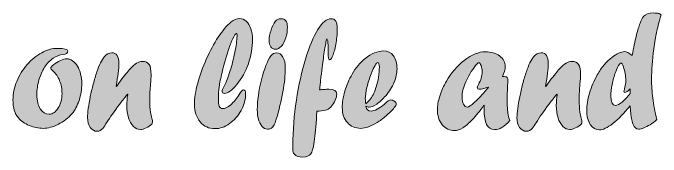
# Model space of a CAD drawing. Extents: x 459 to 1408, y -1274 to -568.
# Drawn here: x 861 to 1407, y -886 to -765 of the extents above; entities that cross this region are included whole.
import ezdxf

# ---------------------------------------------------------------- set-up
doc = ezdxf.new("R2010")
doc.units = 0
doc.header["$MEASUREMENT"] = 0
doc.layers.add('katman 1', color=7, linetype='Continuous')

# ---------------------------------------------------------------- blocks, each defined once
blk = doc.blocks.new('block 3')
at = {"layer": 'katman 1', "true_color": 0xffffff}
h = blk.add_hatch(color=7, dxfattribs=at)
h.dxf.hatch_style = 2
edge = h.paths.add_edge_path()
edge.add_spline(control_points=[(1382.62, -800.53), (1382.62, -800.53), (1383.18, -797.78), (1383.18, -797.78), (1384.36, -791.66), (1385.42, -786.7), (1386.36, -782.93), (1387.31, -779.15), (1388.28, -775.95), (1389.29, -773.34), (1390.29, -770.72), (1391.28, -768.83), (1392.27, -767.67), (1393.86, -765.66), (1396.71, -764.65), (1400.84, -764.65), (1402.66, -764.65), (1404.01, -764.76), (1404.9, -764.99), (1405.79, -765.21), (1406.5, -765.61), (1407.03, -766.19), (1405.21, -772.86), (1403.95, -777.85), (1403.25, -781.18), (1402.55, -784.51), (1401.79, -789.09), (1400.95, -794.9), (1399.67, -804.38), (1399.02, -812.94), (1399.02, -820.58), (1399.02, -825.63), (1399.37, -830.88), (1400.07, -836.31), (1400.77, -841.74), (1401.92, -847.79), (1403.51, -854.45), (1401.5, -856.1), (1399.58, -857.51), (1397.75, -858.67), (1395.91, -859.84), (1394.17, -860.75), (1392.52, -861.42), (1390.88, -862.09), (1389.43, -862.43), (1388.18, -862.43), (1385.98, -862.43), (1384.43, -861.15), (1383.53, -858.61), (1382.77, -856.51), (1382.28, -854.82), (1382.05, -853.54), (1381.82, -852.27), (1381.42, -848.73), (1380.86, -842.91), (1375.79, -849.17), (1370.93, -854.1), (1366.3, -857.7), (1361.66, -861.3), (1357.96, -863.1), (1355.2, -863.1), (1352.02, -863.1), (1349.42, -861.57), (1347.39, -858.51), (1345.37, -855.44), (1344.35, -851.5), (1344.35, -846.67), (1344.35, -842.33), (1345.14, -837.51), (1346.71, -832.22), (1348.28, -826.92), (1350.45, -821.79), (1353.21, -816.83), (1355.03, -813.56), (1356.89, -810.8), (1358.8, -808.54), (1360.71, -806.29), (1362.88, -804.2), (1365.3, -802.27), (1369.69, -798.88), (1373.36, -797.18), (1376.32, -797.18), (1377.75, -797.18), (1379.85, -798.3), (1382.62, -800.53)], knot_values=[0, 0, 0, 0, 1, 1, 1, 2, 2, 2, 3, 3, 3, 4, 4, 4, 5, 5, 5, 6, 6, 6, 7, 7, 7, 8, 8, 8, 9, 9, 9, 10, 10, 10, 11, 11, 11, 12, 12, 12, 13, 13, 13, 14, 14, 14, 15, 15, 15, 16, 16, 16, 17, 17, 17, 18, 18, 18, 19, 19, 19, 20, 20, 20, 21, 21, 21, 22, 22, 22, 23, 23, 23, 24, 24, 24, 25, 25, 25, 26, 26, 26, 27, 27, 27, 28, 28, 28, 28], degree=3, periodic=1)
edge = h.paths.add_edge_path()
edge.add_spline(control_points=[(1380.86, -832.38), (1380.86, -832.38), (1380.86, -828.5), (1380.86, -828.5), (1378.93, -830.51), (1377.49, -831.51), (1376.54, -831.51), (1376.01, -831.51), (1375.75, -831.2), (1375.75, -830.57), (1375.75, -830.31), (1375.86, -829.75), (1376.09, -828.9), (1376.88, -826.22), (1377.28, -823.62), (1377.28, -821.12), (1377.28, -817.5), (1376.62, -813.74), (1375.29, -809.85), (1374.73, -807.84), (1374.03, -806.83), (1373.19, -806.83), (1372.78, -806.83), (1372.44, -807.06), (1372.17, -807.5), (1370.92, -809.2), (1369.73, -811.61), (1368.6, -814.71), (1367.46, -817.82), (1366.52, -821.2), (1365.79, -824.84), (1365.05, -828.48), (1364.68, -831.71), (1364.68, -834.53), (1364.68, -839.85), (1366.04, -842.51), (1368.76, -842.51), (1370.13, -842.51), (1371.95, -841.56), (1374.24, -839.66), (1376.53, -837.76), (1378.74, -835.34), (1380.86, -832.38)], knot_values=[0, 0, 0, 0, 1, 1, 1, 2, 2, 2, 3, 3, 3, 4, 4, 4, 5, 5, 5, 6, 6, 6, 7, 7, 7, 8, 8, 8, 9, 9, 9, 10, 10, 10, 11, 11, 11, 12, 12, 12, 13, 13, 13, 14, 14, 14, 14], degree=3, periodic=1)
h = blk.add_hatch(color=7, dxfattribs=at)
h.dxf.hatch_style = 2
edge = h.paths.add_edge_path()
edge.add_spline(control_points=[(1044.16, -811.73), (1045.68, -806.68), (1046.94, -801.39), (1047.97, -795.87), (1048.99, -790.35), (1049.5, -786.11), (1049.5, -783.16), (1049.5, -782.36), (1049.31, -781.95), (1048.93, -781.95), (1048.33, -781.95), (1047.27, -783.55), (1045.75, -786.75), (1044.24, -789.95), (1042.97, -793.2), (1041.95, -796.51), (1039.75, -803.79), (1038.06, -809.84), (1036.87, -814.65), (1035.68, -819.45), (1034.85, -823.49), (1034.4, -826.75), (1033.94, -830.02), (1033.72, -833.35), (1033.72, -836.74), (1033.72, -839.65), (1033.99, -841.77), (1034.54, -843.11), (1035.09, -844.46), (1035.97, -845.13), (1037.18, -845.13), (1039.26, -845.13), (1041.59, -844.04), (1044.16, -841.87), (1046.74, -839.71), (1049.06, -836.86), (1051.15, -833.32), (1052.77, -830.69), (1054.04, -829.37), (1054.95, -829.37), (1056.12, -829.37), (1056.71, -830.46), (1056.71, -832.65), (1056.71, -837.44), (1055.44, -842.11), (1052.91, -846.67), (1050.37, -851.23), (1047.11, -854.93), (1043.11, -857.77), (1039.12, -860.61), (1035.04, -862.03), (1030.88, -862.03), (1025.77, -862.03), (1021.61, -860.13), (1018.39, -856.33), (1015.17, -852.53), (1013.56, -847.56), (1013.56, -841.44), (1013.56, -836.43), (1014.47, -830.56), (1016.29, -823.83), (1018.11, -817.11), (1020.54, -810.33), (1023.58, -803.51), (1026.63, -796.7), (1029.97, -790.52), (1033.6, -784.97), (1037.24, -779.43), (1040.83, -775.18), (1044.39, -772.23), (1046.58, -770.31), (1049.03, -769.35), (1051.71, -769.35), (1053.76, -769.35), (1055.61, -770.1), (1057.28, -771.59), (1058.94, -773.09), (1060.23, -775.18), (1061.14, -777.86), (1062.04, -780.54), (1062.5, -783.52), (1062.5, -786.78), (1062.5, -793.8), (1061.34, -800.66), (1059.01, -807.37), (1056.68, -814.08), (1053.43, -819.89), (1049.27, -824.81), (1047.3, -827.18), (1045.41, -829.03), (1043.6, -830.37), (1041.78, -831.71), (1040.19, -832.38), (1038.83, -832.38), (1037.5, -832.38), (1036.84, -831.78), (1036.84, -830.57), (1036.84, -829.9), (1037.33, -828.63), (1038.32, -826.75), (1039.64, -824.29), (1041.19, -820.58), (1042.97, -815.62), (1043.12, -815.13), (1043.29, -814.6), (1043.48, -814.04), (1043.67, -813.48), (1043.9, -812.71), (1044.16, -811.73)], knot_values=[0, 0, 0, 0, 1, 1, 1, 2, 2, 2, 3, 3, 3, 4, 4, 4, 5, 5, 5, 6, 6, 6, 7, 7, 7, 8, 8, 8, 9, 9, 9, 10, 10, 10, 11, 11, 11, 12, 12, 12, 13, 13, 13, 14, 14, 14, 15, 15, 15, 16, 16, 16, 17, 17, 17, 18, 18, 18, 19, 19, 19, 20, 20, 20, 21, 21, 21, 22, 22, 22, 23, 23, 23, 24, 24, 24, 25, 25, 25, 26, 26, 26, 27, 27, 27, 28, 28, 28, 29, 29, 29, 30, 30, 30, 31, 31, 31, 32, 32, 32, 33, 33, 33, 34, 34, 34, 35, 35, 35, 36, 36, 36, 36], degree=3, periodic=1)
h = blk.add_hatch(color=7, dxfattribs=at)
h.dxf.hatch_style = 2
edge = h.paths.add_edge_path()
edge.add_spline(control_points=[(1075.09, -862.56), (1073.39, -862.43), (1071.84, -861.51), (1070.44, -859.81), (1069.04, -858.03), (1068.05, -856.09), (1067.47, -854.01), (1066.88, -851.93), (1066.59, -849.24), (1066.59, -845.93), (1066.59, -838.55), (1067.75, -830.23), (1070.08, -820.95), (1072.41, -811.67), (1075.04, -804.96), (1078, -800.8), (1079.17, -799.05), (1080.8, -798.18), (1082.88, -798.18), (1085.07, -798.18), (1086.84, -799.37), (1088.18, -801.74), (1089.53, -804.11), (1090.2, -807.21), (1090.2, -811.06), (1090.2, -816.73), (1089.51, -823.38), (1088.12, -831.01), (1086.74, -838.63), (1084.79, -846.55), (1082.29, -854.78), (1081.31, -858.09), (1080.1, -860.33), (1078.66, -861.49), (1077.68, -862.2), (1076.53, -862.56), (1075.2, -862.56), (1075.2, -862.56), (1075.09, -862.56), (1075.09, -862.56)], knot_values=[0, 0, 0, 0, 1, 1, 1, 2, 2, 2, 3, 3, 3, 4, 4, 4, 5, 5, 5, 6, 6, 6, 7, 7, 7, 8, 8, 8, 9, 9, 9, 10, 10, 10, 11, 11, 11, 12, 12, 12, 13, 13, 13, 13], degree=3, periodic=1)
edge = h.paths.add_edge_path()
edge.add_spline(control_points=[(1081.91, -795.17), (1078.36, -795.03), (1076.58, -792.51), (1076.58, -787.59), (1076.58, -785.13), (1077.1, -782.28), (1078.14, -779.04), (1079.18, -775.8), (1080.36, -773.39), (1081.69, -771.83), (1082.37, -770.98), (1083.06, -770.37), (1083.76, -770.02), (1084.46, -769.66), (1085.36, -769.48), (1086.46, -769.48), (1088.35, -769.48), (1089.74, -770.03), (1090.63, -771.12), (1091.52, -772.22), (1091.96, -774.04), (1091.96, -776.59), (1091.96, -779.76), (1091.5, -782.77), (1090.57, -785.61), (1089.64, -788.45), (1088.4, -790.75), (1086.85, -792.52), (1085.3, -794.28), (1083.71, -795.17), (1082.08, -795.17), (1082.08, -795.17), (1081.91, -795.17), (1081.91, -795.17)], knot_values=[0, 0, 0, 0, 1, 1, 1, 2, 2, 2, 3, 3, 3, 4, 4, 4, 5, 5, 5, 6, 6, 6, 7, 7, 7, 8, 8, 8, 9, 9, 9, 10, 10, 10, 11, 11, 11, 11], degree=3, periodic=1)
h = blk.add_hatch(color=7, dxfattribs=at)
h.dxf.hatch_style = 2
edge = h.paths.add_edge_path()
edge.add_spline(control_points=[(1116.7, -847.47), (1116.7, -847.47), (1116.58, -851.16), (1116.58, -851.16), (1116.05, -860.06), (1115.37, -867.3), (1114.54, -872.89), (1113.71, -878.48), (1112.76, -881.9), (1111.7, -883.15), (1110.27, -884.98), (1108.02, -885.9), (1104.95, -885.9), (1101.67, -885.9), (1099.3, -885.14), (1097.87, -883.62), (1097.3, -882.86), (1096.92, -882.17), (1096.73, -881.54), (1096.54, -880.91), (1096.45, -879.77), (1096.45, -878.12), (1096.45, -878.12), (1096.45, -877.52), (1096.45, -877.52), (1096.45, -877.52), (1096.45, -876.85), (1096.45, -876.85), (1096.45, -876.85), (1096.45, -876.04), (1096.45, -876.04), (1096.56, -863.48), (1097.58, -850.85), (1099.51, -838.15), (1101.44, -825.46), (1104, -813.89), (1107.18, -803.45), (1110.36, -793.01), (1113.84, -784.74), (1117.62, -778.63), (1121.41, -772.53), (1125.17, -769.48), (1128.92, -769.48), (1130.62, -769.48), (1131.9, -770.16), (1132.75, -771.53), (1133.6, -772.89), (1134.03, -774.85), (1134.03, -777.39), (1134.03, -781.19), (1133.69, -785.23), (1133.01, -789.5), (1132.32, -793.77), (1131.5, -797.24), (1130.54, -799.93), (1129.57, -802.61), (1128.6, -803.95), (1127.61, -803.95), (1126.7, -803.95), (1126.25, -802.07), (1126.25, -798.32), (1126.25, -798.32), (1126.25, -797.04), (1126.25, -797.04), (1126.25, -797.04), (1126.25, -796.24), (1126.25, -796.24), (1126.25, -792.48), (1126.19, -790.02), (1126.05, -788.86), (1125.92, -787.7), (1125.63, -786.92), (1125.18, -786.51), (1124.77, -787.5), (1124.47, -788.64), (1124.28, -789.94), (1123.36, -795.3), (1122.62, -800.15), (1122.04, -804.49), (1121.47, -808.83), (1120.61, -815.87), (1119.46, -825.61), (1119.42, -826.15), (1119.37, -826.75), (1119.29, -827.42), (1119.21, -828.09), (1119.16, -828.7), (1119.12, -829.23), (1119.12, -829.23), (1119.91, -829.23), (1119.91, -829.23), (1120.37, -829.19), (1120.79, -829.16), (1121.17, -829.13), (1121.55, -829.11), (1122.13, -829.1), (1122.93, -829.1), (1124.37, -828.88), (1125.66, -828.76), (1126.8, -828.76), (1131.32, -828.76), (1133.57, -830.15), (1133.57, -832.92), (1133.57, -834.35), (1133.15, -836.08), (1132.29, -838.12), (1131.44, -840.15), (1130.43, -841.84), (1129.26, -843.18), (1128.08, -844.52), (1126.74, -845.49), (1125.25, -846.1), (1123.75, -846.7), (1121.6, -847.11), (1118.8, -847.34), (1118.19, -847.34), (1117.77, -847.35), (1117.52, -847.37), (1117.27, -847.39), (1117, -847.43), (1116.7, -847.47)], knot_values=[0, 0, 0, 0, 1, 1, 1, 2, 2, 2, 3, 3, 3, 4, 4, 4, 5, 5, 5, 6, 6, 6, 7, 7, 7, 8, 8, 8, 9, 9, 9, 10, 10, 10, 11, 11, 11, 12, 12, 12, 13, 13, 13, 14, 14, 14, 15, 15, 15, 16, 16, 16, 17, 17, 17, 18, 18, 18, 19, 19, 19, 20, 20, 20, 21, 21, 21, 22, 22, 22, 23, 23, 23, 24, 24, 24, 25, 25, 25, 26, 26, 26, 27, 27, 27, 28, 28, 28, 29, 29, 29, 30, 30, 30, 31, 31, 31, 32, 32, 32, 33, 33, 33, 34, 34, 34, 35, 35, 35, 36, 36, 36, 37, 37, 37, 38, 38, 38, 39, 39, 39, 40, 40, 40, 40], degree=3, periodic=1)
h = blk.add_hatch(color=7, dxfattribs=at)
h.dxf.hatch_style = 2
edge = h.paths.add_edge_path()
edge.add_spline(control_points=[(898.21, -794.43), (903.85, -794.43), (906.67, -795.21), (906.67, -796.77), (906.67, -798.56), (905.4, -799.52), (902.87, -799.66), (899.8, -799.88), (896.94, -800.91), (894.29, -802.74), (891.64, -804.58), (889.29, -807.08), (887.23, -810.25), (885.16, -813.43), (883.56, -817.01), (882.4, -820.98), (881.25, -824.96), (880.67, -829.17), (880.67, -833.59), (880.67, -838.46), (881.64, -842.39), (883.57, -845.36), (885.49, -848.33), (888.01, -849.82), (891.12, -849.82), (893.99, -849.82), (896.51, -848.08), (898.67, -844.59), (900.82, -841.1), (901.9, -837.03), (901.9, -832.38), (901.9, -828.59), (901.23, -825.02), (899.89, -821.69), (898.54, -818.36), (896.58, -815.55), (894.01, -813.27), (892.91, -812.24), (892.36, -811.51), (892.36, -811.06), (892.36, -810.43), (893.14, -809.47), (894.69, -808.18), (896.43, -806.79), (898.38, -805.63), (900.54, -804.69), (902.7, -803.75), (904.51, -803.28), (905.99, -803.28), (907.69, -803.28), (909.31, -803.81), (910.84, -804.86), (912.37, -805.91), (913.73, -807.4), (914.9, -809.35), (916.07, -811.29), (916.97, -813.53), (917.6, -816.06), (918.22, -818.58), (918.53, -821.28), (918.53, -824.14), (918.53, -828.88), (917.78, -833.56), (916.26, -838.19), (914.75, -842.81), (912.76, -846.56), (910.3, -849.42), (907.12, -853.04), (903.29, -856), (898.81, -858.3), (894.32, -860.61), (890.06, -861.76), (886.01, -861.76), (882.07, -861.76), (878.16, -860.95), (874.28, -859.34), (870.4, -857.73), (867.33, -855.61), (865.06, -852.97), (862.03, -849.4), (860.52, -844.32), (860.52, -837.75), (860.52, -832.56), (861.6, -827.38), (863.75, -822.19), (865.91, -817.01), (868.83, -812.3), (872.52, -808.07), (876.21, -803.85), (880.28, -800.52), (884.73, -798.08), (889.18, -795.65), (893.67, -794.43), (898.21, -794.43)], knot_values=[0, 0, 0, 0, 1, 1, 1, 2, 2, 2, 3, 3, 3, 4, 4, 4, 5, 5, 5, 6, 6, 6, 7, 7, 7, 8, 8, 8, 9, 9, 9, 10, 10, 10, 11, 11, 11, 12, 12, 12, 13, 13, 13, 14, 14, 14, 15, 15, 15, 16, 16, 16, 17, 17, 17, 18, 18, 18, 19, 19, 19, 20, 20, 20, 21, 21, 21, 22, 22, 22, 23, 23, 23, 24, 24, 24, 25, 25, 25, 26, 26, 26, 27, 27, 27, 28, 28, 28, 29, 29, 29, 30, 30, 30, 31, 31, 31, 31], degree=3, periodic=1)
h = blk.add_hatch(color=7, dxfattribs=at)
h.dxf.hatch_style = 2
edge = h.paths.add_edge_path()
edge.add_spline(control_points=[(1158.21, -843.18), (1158.63, -845.86), (1160.1, -847.21), (1162.64, -847.21), (1165.48, -847.21), (1169.17, -845.24), (1173.71, -841.3), (1176.36, -839.02), (1178.14, -837.88), (1179.04, -837.88), (1180.18, -837.88), (1181.24, -838.24), (1182.22, -838.96), (1183.21, -839.67), (1183.7, -840.41), (1183.7, -841.17), (1183.7, -841.97), (1183.15, -843.03), (1182.05, -844.32), (1180.05, -846.69), (1177.74, -849.01), (1175.13, -851.26), (1172.52, -853.52), (1170, -855.4), (1167.58, -856.9), (1165.15, -858.39), (1162.73, -859.58), (1160.31, -860.45), (1157.89, -861.32), (1155.73, -861.76), (1153.84, -861.76), (1149.11, -861.76), (1145.33, -860.16), (1142.49, -856.96), (1139.65, -853.77), (1138.23, -849.51), (1138.23, -844.19), (1138.23, -840.12), (1138.98, -835.53), (1140.47, -830.41), (1141.97, -825.29), (1143.98, -820.49), (1146.52, -816.02), (1149.51, -810.79), (1153.18, -806.43), (1157.53, -802.94), (1162.9, -798.74), (1168.05, -796.64), (1172.97, -796.64), (1176.53, -796.64), (1179.32, -797.97), (1181.34, -800.63), (1183.37, -803.29), (1184.38, -806.95), (1184.38, -811.6), (1184.38, -815.22), (1183.58, -819), (1181.97, -822.93), (1180.36, -826.86), (1177.98, -830.64), (1174.84, -834.26), (1172.27, -837.3), (1169.74, -839.67), (1167.27, -841.37), (1164.79, -843.07), (1162.62, -843.92), (1160.77, -843.92), (1159.93, -843.92), (1159.08, -843.67), (1158.21, -843.18)], knot_values=[0, 0, 0, 0, 1, 1, 1, 2, 2, 2, 3, 3, 3, 4, 4, 4, 5, 5, 5, 6, 6, 6, 7, 7, 7, 8, 8, 8, 9, 9, 9, 10, 10, 10, 11, 11, 11, 12, 12, 12, 13, 13, 13, 14, 14, 14, 15, 15, 15, 16, 16, 16, 17, 17, 17, 18, 18, 18, 19, 19, 19, 20, 20, 20, 21, 21, 21, 22, 22, 22, 23, 23, 23, 23], degree=3, periodic=1)
edge = h.paths.add_edge_path()
edge.add_spline(control_points=[(1158.1, -841.04), (1159.84, -839.65), (1161.16, -838.26), (1162.07, -836.88), (1164.08, -833.97), (1165.63, -830.64), (1166.73, -826.89), (1167.6, -824.43), (1168.28, -821.68), (1168.77, -818.64), (1169.26, -815.6), (1169.51, -812.76), (1169.51, -810.12), (1169.51, -807.66), (1169.07, -806.43), (1168.2, -806.43), (1166.99, -806.43), (1165.14, -809.58), (1162.64, -815.89), (1161.16, -819.69), (1159.96, -823.48), (1159.03, -827.25), (1158.11, -831.03), (1157.64, -834.29), (1157.64, -837.01), (1157.64, -837.95), (1157.79, -839.29), (1158.1, -841.04)], knot_values=[0, 0, 0, 0, 1, 1, 1, 2, 2, 2, 3, 3, 3, 4, 4, 4, 5, 5, 5, 6, 6, 6, 7, 7, 7, 8, 8, 8, 9, 9, 9, 9], degree=3, periodic=1)
h = blk.add_hatch(color=7, dxfattribs=at)
h.dxf.hatch_style = 2
edge = h.paths.add_edge_path()
edge.add_spline(control_points=[(1257.9, -842.38), (1257.9, -842.38), (1257.9, -842.65), (1257.9, -842.65), (1257.9, -842.65), (1257.67, -842.38), (1257.67, -842.38), (1254.15, -847.25), (1250.92, -851.24), (1247.99, -854.35), (1245.06, -857.46), (1242.35, -859.79), (1239.87, -861.36), (1237.39, -862.92), (1235.11, -863.7), (1233.03, -863.7), (1228.79, -863.7), (1225.29, -862.03), (1222.53, -858.67), (1219.77, -855.32), (1218.39, -851.07), (1218.39, -845.93), (1218.39, -842.76), (1219.07, -839), (1220.43, -834.67), (1221.79, -830.33), (1223.67, -826.08), (1226.05, -821.92), (1230.02, -815.13), (1235.02, -809.36), (1241.04, -804.62), (1247.24, -799.75), (1253.22, -797.31), (1258.98, -797.31), (1263.82, -797.31), (1267.8, -798.48), (1270.93, -800.83), (1274.05, -803.18), (1275.61, -806.14), (1275.61, -809.72), (1275.61, -812.36), (1274.83, -815.15), (1273.28, -818.1), (1275.32, -818.1), (1276.61, -818.36), (1277.14, -818.87), (1277.67, -819.39), (1277.94, -820.58), (1277.94, -822.46), (1277.94, -822.28), (1277.84, -823.2), (1277.65, -825.21), (1277.43, -829.64), (1277.31, -833.77), (1277.31, -837.62), (1277.31, -839.63), (1277.33, -841.15), (1277.37, -842.18), (1277.41, -843.21), (1277.48, -844.39), (1277.6, -845.73), (1277.71, -847.07), (1277.82, -848.14), (1277.94, -848.95), (1278.24, -851.05), (1278.73, -853.13), (1279.41, -855.19), (1277.14, -857.82), (1274.96, -859.76), (1272.88, -860.99), (1270.8, -862.22), (1268.68, -862.83), (1266.53, -862.83), (1260.7, -862.83), (1257.78, -857.06), (1257.78, -845.53), (1257.78, -844.19), (1257.82, -843.14), (1257.9, -842.38)], knot_values=[0, 0, 0, 0, 1, 1, 1, 2, 2, 2, 3, 3, 3, 4, 4, 4, 5, 5, 5, 6, 6, 6, 7, 7, 7, 8, 8, 8, 9, 9, 9, 10, 10, 10, 11, 11, 11, 12, 12, 12, 13, 13, 13, 14, 14, 14, 15, 15, 15, 16, 16, 16, 17, 17, 17, 18, 18, 18, 19, 19, 19, 20, 20, 20, 21, 21, 21, 22, 22, 22, 23, 23, 23, 24, 24, 24, 25, 25, 25, 26, 26, 26, 26], degree=3, periodic=1)
edge = h.paths.add_edge_path()
edge.add_spline(control_points=[(1261.3, -827.02), (1261.3, -827.02), (1260.22, -827.42), (1260.22, -827.42), (1257.5, -828.32), (1255.53, -828.76), (1254.32, -828.76), (1252.84, -828.76), (1252.11, -828.32), (1252.11, -827.42), (1252.11, -827.11), (1252.41, -826.28), (1253.01, -824.94), (1255.13, -821.14), (1256.19, -817.56), (1256.19, -814.21), (1256.19, -812.29), (1255.91, -810.53), (1255.34, -808.95), (1254.78, -807.36), (1254.15, -806.57), (1253.47, -806.57), (1252.86, -806.57), (1251.94, -807.33), (1250.69, -808.85), (1247.17, -813.36), (1244.38, -817.99), (1242.31, -822.73), (1240.25, -827.47), (1239.22, -831.69), (1239.22, -835.4), (1239.22, -837.86), (1239.65, -839.9), (1240.5, -841.51), (1241.35, -843.11), (1242.42, -843.92), (1243.7, -843.92), (1244.8, -843.92), (1246.86, -842.53), (1249.86, -839.76), (1252.87, -836.99), (1256.25, -833.32), (1260, -828.76), (1260, -828.76), (1261.53, -827.29), (1261.53, -827.29), (1261.53, -827.29), (1261.3, -827.02), (1261.3, -827.02)], knot_values=[0, 0, 0, 0, 1, 1, 1, 2, 2, 2, 3, 3, 3, 4, 4, 4, 5, 5, 5, 6, 6, 6, 7, 7, 7, 8, 8, 8, 9, 9, 9, 10, 10, 10, 11, 11, 11, 12, 12, 12, 13, 13, 13, 14, 14, 14, 15, 15, 15, 16, 16, 16, 16], degree=3, periodic=1)
h = blk.add_hatch(color=7, dxfattribs=at)
h.dxf.hatch_style = 2
edge = h.paths.add_edge_path()
edge.add_spline(control_points=[(947.69, -826.53), (947.69, -826.53), (951.11, -821.83), (951.11, -821.83), (954.57, -817.3), (957.32, -813.92), (959.34, -811.71), (961.36, -809.49), (963.18, -807.89), (964.78, -806.9), (966.39, -805.92), (968.03, -805.43), (969.69, -805.43), (972.37, -805.43), (974.26, -806.28), (975.36, -807.97), (976.46, -809.67), (977.01, -812.62), (977.01, -816.83), (977.01, -818.57), (976.85, -821.14), (976.55, -824.54), (976.1, -829.05), (975.87, -833.3), (975.87, -837.28), (975.87, -841.75), (976.06, -845.37), (976.44, -848.14), (976.7, -849.84), (977.1, -851.54), (977.63, -853.24), (978.01, -854.85), (978.2, -855.95), (978.2, -856.53), (978.2, -857.24), (977.97, -857.8), (977.52, -858.2), (976.34, -859.41), (974.79, -860.46), (972.86, -861.36), (970.93, -862.25), (969.3, -862.7), (967.98, -862.7), (965.82, -862.7), (963.86, -861.82), (962.1, -860.08), (960.34, -858.34), (958.98, -855.92), (958.02, -852.84), (957.05, -849.75), (956.57, -846.27), (956.57, -842.38), (956.57, -839.78), (956.8, -836.72), (957.25, -833.19), (957.25, -833.19), (957.02, -832.92), (957.02, -832.92), (955.4, -835.07), (954.08, -836.77), (953.08, -838.02), (952.08, -839.27), (951.14, -840.45), (950.27, -841.57), (946.03, -847.3), (942.43, -852.46), (939.48, -857.06), (938.35, -858.85), (937.31, -860.42), (936.36, -861.76), (934.96, -863.41), (933.37, -864.24), (931.59, -864.24), (929.17, -864.24), (927.2, -863.17), (925.69, -861.02), (924.17, -858.87), (923.42, -856.1), (923.42, -852.7), (923.42, -850.6), (923.62, -848.03), (924.04, -844.99), (924.46, -841.95), (925.02, -838.7), (925.72, -835.23), (926.42, -831.77), (927.25, -828.21), (928.21, -824.54), (929.18, -820.87), (930.23, -817.39), (931.36, -814.08), (933.1, -808.58), (935.22, -804.29), (937.72, -801.2), (939.43, -799.19), (941.49, -798.18), (943.91, -798.18), (947.85, -798.18), (949.82, -801.2), (949.82, -807.24), (949.82, -811.66), (949.03, -818), (947.47, -826.26), (947.47, -826.26), (947.69, -826.53), (947.69, -826.53)], knot_values=[0, 0, 0, 0, 1, 1, 1, 2, 2, 2, 3, 3, 3, 4, 4, 4, 5, 5, 5, 6, 6, 6, 7, 7, 7, 8, 8, 8, 9, 9, 9, 10, 10, 10, 11, 11, 11, 12, 12, 12, 13, 13, 13, 14, 14, 14, 15, 15, 15, 16, 16, 16, 17, 17, 17, 18, 18, 18, 19, 19, 19, 20, 20, 20, 21, 21, 21, 22, 22, 22, 23, 23, 23, 24, 24, 24, 25, 25, 25, 26, 26, 26, 27, 27, 27, 28, 28, 28, 29, 29, 29, 30, 30, 30, 31, 31, 31, 32, 32, 32, 33, 33, 33, 34, 34, 34, 35, 35, 35, 35], degree=3, periodic=1)
h = blk.add_hatch(color=7, dxfattribs=at)
h.dxf.hatch_style = 2
edge = h.paths.add_edge_path()
edge.add_spline(control_points=[(1309.82, -826.53), (1309.82, -826.53), (1313.24, -821.83), (1313.24, -821.83), (1316.7, -817.3), (1319.44, -813.92), (1321.46, -811.71), (1323.49, -809.49), (1325.3, -807.89), (1326.91, -806.9), (1328.52, -805.92), (1330.15, -805.43), (1331.81, -805.43), (1334.5, -805.43), (1336.39, -806.28), (1337.49, -807.97), (1338.58, -809.67), (1339.13, -812.62), (1339.13, -816.83), (1339.13, -818.57), (1338.98, -821.14), (1338.68, -824.54), (1338.22, -829.05), (1338, -833.3), (1338, -837.28), (1338, -841.75), (1338.19, -845.37), (1338.56, -848.14), (1338.83, -849.84), (1339.23, -851.54), (1339.76, -853.24), (1340.13, -854.85), (1340.32, -855.95), (1340.32, -856.53), (1340.32, -857.24), (1340.1, -857.8), (1339.64, -858.2), (1338.47, -859.41), (1336.92, -860.46), (1334.99, -861.36), (1333.06, -862.25), (1331.43, -862.7), (1330.11, -862.7), (1327.95, -862.7), (1325.99, -861.82), (1324.23, -860.08), (1322.47, -858.34), (1321.11, -855.92), (1320.14, -852.84), (1319.18, -849.75), (1318.7, -846.27), (1318.7, -842.38), (1318.7, -839.78), (1318.92, -836.72), (1319.38, -833.19), (1319.38, -833.19), (1319.15, -832.92), (1319.15, -832.92), (1317.52, -835.07), (1316.21, -836.77), (1315.2, -838.02), (1314.2, -839.27), (1313.26, -840.45), (1312.39, -841.57), (1308.16, -847.3), (1304.56, -852.46), (1301.61, -857.06), (1300.47, -858.85), (1299.43, -860.42), (1298.49, -861.76), (1297.08, -863.41), (1295.5, -864.24), (1293.72, -864.24), (1291.29, -864.24), (1289.33, -863.17), (1287.81, -861.02), (1286.3, -858.87), (1285.54, -856.1), (1285.54, -852.7), (1285.54, -850.6), (1285.75, -848.03), (1286.17, -844.99), (1286.58, -841.95), (1287.14, -838.7), (1287.84, -835.23), (1288.54, -831.77), (1289.37, -828.21), (1290.34, -824.54), (1291.31, -820.87), (1292.35, -817.39), (1293.49, -814.08), (1295.23, -808.58), (1297.35, -804.29), (1299.85, -801.2), (1301.55, -799.19), (1303.61, -798.18), (1306.04, -798.18), (1309.97, -798.18), (1311.94, -801.2), (1311.94, -807.24), (1311.94, -811.66), (1311.16, -818), (1309.59, -826.26), (1309.59, -826.26), (1309.82, -826.53), (1309.82, -826.53)], knot_values=[0, 0, 0, 0, 1, 1, 1, 2, 2, 2, 3, 3, 3, 4, 4, 4, 5, 5, 5, 6, 6, 6, 7, 7, 7, 8, 8, 8, 9, 9, 9, 10, 10, 10, 11, 11, 11, 12, 12, 12, 13, 13, 13, 14, 14, 14, 15, 15, 15, 16, 16, 16, 17, 17, 17, 18, 18, 18, 19, 19, 19, 20, 20, 20, 21, 21, 21, 22, 22, 22, 23, 23, 23, 24, 24, 24, 25, 25, 25, 26, 26, 26, 27, 27, 27, 28, 28, 28, 29, 29, 29, 30, 30, 30, 31, 31, 31, 32, 32, 32, 33, 33, 33, 34, 34, 34, 35, 35, 35, 35], degree=3, periodic=1)
at = {"layer": 'katman 1', "lineweight": 0}
for points, knots in [([(1382.62, -800.53), (1382.62, -800.53), (1383.18, -797.78), (1383.18, -797.78), (1384.36, -791.66), (1385.42, -786.7), (1386.36, -782.93), (1387.31, -779.15), (1388.28, -775.95), (1389.29, -773.34), (1390.29, -770.72), (1391.28, -768.83), (1392.27, -767.67), (1393.86, -765.66), (1396.71, -764.65), (1400.84, -764.65), (1402.66, -764.65), (1404.01, -764.76), (1404.9, -764.99), (1405.79, -765.21), (1406.5, -765.61), (1407.03, -766.19), (1405.21, -772.86), (1403.95, -777.85), (1403.25, -781.18), (1402.55, -784.51), (1401.79, -789.09), (1400.95, -794.9), (1399.67, -804.38), (1399.02, -812.94), (1399.02, -820.58), (1399.02, -825.63), (1399.37, -830.88), (1400.07, -836.31), (1400.77, -841.74), (1401.92, -847.79), (1403.51, -854.45), (1401.5, -856.1), (1399.58, -857.51), (1397.75, -858.67), (1395.91, -859.84), (1394.17, -860.75), (1392.52, -861.42), (1390.88, -862.09), (1389.43, -862.43), (1388.18, -862.43), (1385.98, -862.43), (1384.43, -861.15), (1383.53, -858.61), (1382.77, -856.51), (1382.28, -854.82), (1382.05, -853.54), (1381.82, -852.27), (1381.42, -848.73), (1380.86, -842.91), (1375.79, -849.17), (1370.93, -854.1), (1366.3, -857.7), (1361.66, -861.3), (1357.96, -863.1), (1355.2, -863.1), (1352.02, -863.1), (1349.42, -861.57), (1347.39, -858.51), (1345.37, -855.44), (1344.35, -851.5), (1344.35, -846.67), (1344.35, -842.33), (1345.14, -837.51), (1346.71, -832.22), (1348.28, -826.92), (1350.45, -821.79), (1353.21, -816.83), (1355.03, -813.56), (1356.89, -810.8), (1358.8, -808.54), (1360.71, -806.29), (1362.88, -804.2), (1365.3, -802.27), (1369.69, -798.88), (1373.36, -797.18), (1376.32, -797.18), (1377.75, -797.18), (1379.85, -798.3), (1382.62, -800.53)], [0, 0, 0, 0, 1, 1, 1, 2, 2, 2, 3, 3, 3, 4, 4, 4, 5, 5, 5, 6, 6, 6, 7, 7, 7, 8, 8, 8, 9, 9, 9, 10, 10, 10, 11, 11, 11, 12, 12, 12, 13, 13, 13, 14, 14, 14, 15, 15, 15, 16, 16, 16, 17, 17, 17, 18, 18, 18, 19, 19, 19, 20, 20, 20, 21, 21, 21, 22, 22, 22, 23, 23, 23, 24, 24, 24, 25, 25, 25, 26, 26, 26, 27, 27, 27, 28, 28, 28, 28]), ([(1044.16, -811.73), (1045.68, -806.68), (1046.94, -801.39), (1047.97, -795.87), (1048.99, -790.35), (1049.5, -786.11), (1049.5, -783.16), (1049.5, -782.36), (1049.31, -781.95), (1048.93, -781.95), (1048.33, -781.95), (1047.27, -783.55), (1045.75, -786.75), (1044.24, -789.95), (1042.97, -793.2), (1041.95, -796.51), (1039.75, -803.79), (1038.06, -809.84), (1036.87, -814.65), (1035.68, -819.45), (1034.85, -823.49), (1034.4, -826.75), (1033.94, -830.02), (1033.72, -833.35), (1033.72, -836.74), (1033.72, -839.65), (1033.99, -841.77), (1034.54, -843.11), (1035.09, -844.46), (1035.97, -845.13), (1037.18, -845.13), (1039.26, -845.13), (1041.59, -844.04), (1044.16, -841.87), (1046.74, -839.71), (1049.06, -836.86), (1051.15, -833.32), (1052.77, -830.69), (1054.04, -829.37), (1054.95, -829.37), (1056.12, -829.37), (1056.71, -830.46), (1056.71, -832.65), (1056.71, -837.44), (1055.44, -842.11), (1052.91, -846.67), (1050.37, -851.23), (1047.11, -854.93), (1043.11, -857.77), (1039.12, -860.61), (1035.04, -862.03), (1030.88, -862.03), (1025.77, -862.03), (1021.61, -860.13), (1018.39, -856.33), (1015.17, -852.53), (1013.56, -847.56), (1013.56, -841.44), (1013.56, -836.43), (1014.47, -830.56), (1016.29, -823.83), (1018.11, -817.11), (1020.54, -810.33), (1023.58, -803.51), (1026.63, -796.7), (1029.97, -790.52), (1033.6, -784.97), (1037.24, -779.43), (1040.83, -775.18), (1044.39, -772.23), (1046.58, -770.31), (1049.03, -769.35), (1051.71, -769.35), (1053.76, -769.35), (1055.61, -770.1), (1057.28, -771.59), (1058.94, -773.09), (1060.23, -775.18), (1061.14, -777.86), (1062.04, -780.54), (1062.5, -783.52), (1062.5, -786.78), (1062.5, -793.8), (1061.34, -800.66), (1059.01, -807.37), (1056.68, -814.08), (1053.43, -819.89), (1049.27, -824.81), (1047.3, -827.18), (1045.41, -829.03), (1043.6, -830.37), (1041.78, -831.71), (1040.19, -832.38), (1038.83, -832.38), (1037.5, -832.38), (1036.84, -831.78), (1036.84, -830.57), (1036.84, -829.9), (1037.33, -828.63), (1038.32, -826.75), (1039.64, -824.29), (1041.19, -820.58), (1042.97, -815.62), (1043.12, -815.13), (1043.29, -814.6), (1043.48, -814.04), (1043.67, -813.48), (1043.9, -812.71), (1044.16, -811.73)], [0, 0, 0, 0, 1, 1, 1, 2, 2, 2, 3, 3, 3, 4, 4, 4, 5, 5, 5, 6, 6, 6, 7, 7, 7, 8, 8, 8, 9, 9, 9, 10, 10, 10, 11, 11, 11, 12, 12, 12, 13, 13, 13, 14, 14, 14, 15, 15, 15, 16, 16, 16, 17, 17, 17, 18, 18, 18, 19, 19, 19, 20, 20, 20, 21, 21, 21, 22, 22, 22, 23, 23, 23, 24, 24, 24, 25, 25, 25, 26, 26, 26, 27, 27, 27, 28, 28, 28, 29, 29, 29, 30, 30, 30, 31, 31, 31, 32, 32, 32, 33, 33, 33, 34, 34, 34, 35, 35, 35, 36, 36, 36, 36]), ([(1081.91, -795.17), (1078.36, -795.03), (1076.58, -792.51), (1076.58, -787.59), (1076.58, -785.13), (1077.1, -782.28), (1078.14, -779.04), (1079.18, -775.8), (1080.36, -773.39), (1081.69, -771.83), (1082.37, -770.98), (1083.06, -770.37), (1083.76, -770.02), (1084.46, -769.66), (1085.36, -769.48), (1086.46, -769.48), (1088.35, -769.48), (1089.74, -770.03), (1090.63, -771.12), (1091.52, -772.22), (1091.96, -774.04), (1091.96, -776.59), (1091.96, -779.76), (1091.5, -782.77), (1090.57, -785.61), (1089.64, -788.45), (1088.4, -790.75), (1086.85, -792.52), (1085.3, -794.28), (1083.71, -795.17), (1082.08, -795.17), (1082.08, -795.17), (1081.91, -795.17), (1081.91, -795.17)], [0, 0, 0, 0, 1, 1, 1, 2, 2, 2, 3, 3, 3, 4, 4, 4, 5, 5, 5, 6, 6, 6, 7, 7, 7, 8, 8, 8, 9, 9, 9, 10, 10, 10, 11, 11, 11, 11]), ([(1116.7, -847.47), (1116.7, -847.47), (1116.58, -851.16), (1116.58, -851.16), (1116.05, -860.06), (1115.37, -867.3), (1114.54, -872.89), (1113.71, -878.48), (1112.76, -881.9), (1111.7, -883.15), (1110.27, -884.98), (1108.02, -885.9), (1104.95, -885.9), (1101.67, -885.9), (1099.3, -885.14), (1097.87, -883.62), (1097.3, -882.86), (1096.92, -882.17), (1096.73, -881.54), (1096.54, -880.91), (1096.45, -879.77), (1096.45, -878.12), (1096.45, -878.12), (1096.45, -877.52), (1096.45, -877.52), (1096.45, -877.52), (1096.45, -876.85), (1096.45, -876.85), (1096.45, -876.85), (1096.45, -876.04), (1096.45, -876.04), (1096.56, -863.48), (1097.58, -850.85), (1099.51, -838.15), (1101.44, -825.46), (1104, -813.89), (1107.18, -803.45), (1110.36, -793.01), (1113.84, -784.74), (1117.62, -778.63), (1121.41, -772.53), (1125.17, -769.48), (1128.92, -769.48), (1130.62, -769.48), (1131.9, -770.16), (1132.75, -771.53), (1133.6, -772.89), (1134.03, -774.85), (1134.03, -777.39), (1134.03, -781.19), (1133.69, -785.23), (1133.01, -789.5), (1132.32, -793.77), (1131.5, -797.24), (1130.54, -799.93), (1129.57, -802.61), (1128.6, -803.95), (1127.61, -803.95), (1126.7, -803.95), (1126.25, -802.07), (1126.25, -798.32), (1126.25, -798.32), (1126.25, -797.04), (1126.25, -797.04), (1126.25, -797.04), (1126.25, -796.24), (1126.25, -796.24), (1126.25, -792.48), (1126.19, -790.02), (1126.05, -788.86), (1125.92, -787.7), (1125.63, -786.92), (1125.18, -786.51), (1124.77, -787.5), (1124.47, -788.64), (1124.28, -789.94), (1123.36, -795.3), (1122.62, -800.15), (1122.04, -804.49), (1121.47, -808.83), (1120.61, -815.87), (1119.46, -825.61), (1119.42, -826.15), (1119.37, -826.75), (1119.29, -827.42), (1119.21, -828.09), (1119.16, -828.7), (1119.12, -829.23), (1119.12, -829.23), (1119.91, -829.23), (1119.91, -829.23), (1120.37, -829.19), (1120.79, -829.16), (1121.17, -829.13), (1121.55, -829.11), (1122.13, -829.1), (1122.93, -829.1), (1124.37, -828.88), (1125.66, -828.76), (1126.8, -828.76), (1131.32, -828.76), (1133.57, -830.15), (1133.57, -832.92), (1133.57, -834.35), (1133.15, -836.08), (1132.29, -838.12), (1131.44, -840.15), (1130.43, -841.84), (1129.26, -843.18), (1128.08, -844.52), (1126.74, -845.49), (1125.25, -846.1), (1123.75, -846.7), (1121.6, -847.11), (1118.8, -847.34), (1118.19, -847.34), (1117.77, -847.35), (1117.52, -847.37), (1117.27, -847.39), (1117, -847.43), (1116.7, -847.47)], [0, 0, 0, 0, 1, 1, 1, 2, 2, 2, 3, 3, 3, 4, 4, 4, 5, 5, 5, 6, 6, 6, 7, 7, 7, 8, 8, 8, 9, 9, 9, 10, 10, 10, 11, 11, 11, 12, 12, 12, 13, 13, 13, 14, 14, 14, 15, 15, 15, 16, 16, 16, 17, 17, 17, 18, 18, 18, 19, 19, 19, 20, 20, 20, 21, 21, 21, 22, 22, 22, 23, 23, 23, 24, 24, 24, 25, 25, 25, 26, 26, 26, 27, 27, 27, 28, 28, 28, 29, 29, 29, 30, 30, 30, 31, 31, 31, 32, 32, 32, 33, 33, 33, 34, 34, 34, 35, 35, 35, 36, 36, 36, 37, 37, 37, 38, 38, 38, 39, 39, 39, 40, 40, 40, 40]), ([(898.21, -794.43), (903.85, -794.43), (906.67, -795.21), (906.67, -796.77), (906.67, -798.56), (905.4, -799.52), (902.87, -799.66), (899.8, -799.88), (896.94, -800.91), (894.29, -802.74), (891.64, -804.58), (889.29, -807.08), (887.23, -810.25), (885.16, -813.43), (883.56, -817.01), (882.4, -820.98), (881.25, -824.96), (880.67, -829.17), (880.67, -833.59), (880.67, -838.46), (881.64, -842.39), (883.57, -845.36), (885.49, -848.33), (888.01, -849.82), (891.12, -849.82), (893.99, -849.82), (896.51, -848.08), (898.67, -844.59), (900.82, -841.1), (901.9, -837.03), (901.9, -832.38), (901.9, -828.59), (901.23, -825.02), (899.89, -821.69), (898.54, -818.36), (896.58, -815.55), (894.01, -813.27), (892.91, -812.24), (892.36, -811.51), (892.36, -811.06), (892.36, -810.43), (893.14, -809.47), (894.69, -808.18), (896.43, -806.79), (898.38, -805.63), (900.54, -804.69), (902.7, -803.75), (904.51, -803.28), (905.99, -803.28), (907.69, -803.28), (909.31, -803.81), (910.84, -804.86), (912.37, -805.91), (913.73, -807.4), (914.9, -809.35), (916.07, -811.29), (916.97, -813.53), (917.6, -816.06), (918.22, -818.58), (918.53, -821.28), (918.53, -824.14), (918.53, -828.88), (917.78, -833.56), (916.26, -838.19), (914.75, -842.81), (912.76, -846.56), (910.3, -849.42), (907.12, -853.04), (903.29, -856), (898.81, -858.3), (894.32, -860.61), (890.06, -861.76), (886.01, -861.76), (882.07, -861.76), (878.16, -860.95), (874.28, -859.34), (870.4, -857.73), (867.33, -855.61), (865.06, -852.97), (862.03, -849.4), (860.52, -844.32), (860.52, -837.75), (860.52, -832.56), (861.6, -827.38), (863.75, -822.19), (865.91, -817.01), (868.83, -812.3), (872.52, -808.07), (876.21, -803.85), (880.28, -800.52), (884.73, -798.08), (889.18, -795.65), (893.67, -794.43), (898.21, -794.43)], [0, 0, 0, 0, 1, 1, 1, 2, 2, 2, 3, 3, 3, 4, 4, 4, 5, 5, 5, 6, 6, 6, 7, 7, 7, 8, 8, 8, 9, 9, 9, 10, 10, 10, 11, 11, 11, 12, 12, 12, 13, 13, 13, 14, 14, 14, 15, 15, 15, 16, 16, 16, 17, 17, 17, 18, 18, 18, 19, 19, 19, 20, 20, 20, 21, 21, 21, 22, 22, 22, 23, 23, 23, 24, 24, 24, 25, 25, 25, 26, 26, 26, 27, 27, 27, 28, 28, 28, 29, 29, 29, 30, 30, 30, 31, 31, 31, 31]), ([(1158.21, -843.18), (1158.63, -845.86), (1160.1, -847.21), (1162.64, -847.21), (1165.48, -847.21), (1169.17, -845.24), (1173.71, -841.3), (1176.36, -839.02), (1178.14, -837.88), (1179.04, -837.88), (1180.18, -837.88), (1181.24, -838.24), (1182.22, -838.96), (1183.21, -839.67), (1183.7, -840.41), (1183.7, -841.17), (1183.7, -841.97), (1183.15, -843.03), (1182.05, -844.32), (1180.05, -846.69), (1177.74, -849.01), (1175.13, -851.26), (1172.52, -853.52), (1170, -855.4), (1167.58, -856.9), (1165.15, -858.39), (1162.73, -859.58), (1160.31, -860.45), (1157.89, -861.32), (1155.73, -861.76), (1153.84, -861.76), (1149.11, -861.76), (1145.33, -860.16), (1142.49, -856.96), (1139.65, -853.77), (1138.23, -849.51), (1138.23, -844.19), (1138.23, -840.12), (1138.98, -835.53), (1140.47, -830.41), (1141.97, -825.29), (1143.98, -820.49), (1146.52, -816.02), (1149.51, -810.79), (1153.18, -806.43), (1157.53, -802.94), (1162.9, -798.74), (1168.05, -796.64), (1172.97, -796.64), (1176.53, -796.64), (1179.32, -797.97), (1181.34, -800.63), (1183.37, -803.29), (1184.38, -806.95), (1184.38, -811.6), (1184.38, -815.22), (1183.58, -819), (1181.97, -822.93), (1180.36, -826.86), (1177.98, -830.64), (1174.84, -834.26), (1172.27, -837.3), (1169.74, -839.67), (1167.27, -841.37), (1164.79, -843.07), (1162.62, -843.92), (1160.77, -843.92), (1159.93, -843.92), (1159.08, -843.67), (1158.21, -843.18)], [0, 0, 0, 0, 1, 1, 1, 2, 2, 2, 3, 3, 3, 4, 4, 4, 5, 5, 5, 6, 6, 6, 7, 7, 7, 8, 8, 8, 9, 9, 9, 10, 10, 10, 11, 11, 11, 12, 12, 12, 13, 13, 13, 14, 14, 14, 15, 15, 15, 16, 16, 16, 17, 17, 17, 18, 18, 18, 19, 19, 19, 20, 20, 20, 21, 21, 21, 22, 22, 22, 23, 23, 23, 23]), ([(1257.9, -842.38), (1257.9, -842.38), (1257.9, -842.65), (1257.9, -842.65), (1257.9, -842.65), (1257.67, -842.38), (1257.67, -842.38), (1254.15, -847.25), (1250.92, -851.24), (1247.99, -854.35), (1245.06, -857.46), (1242.35, -859.79), (1239.87, -861.36), (1237.39, -862.92), (1235.11, -863.7), (1233.03, -863.7), (1228.79, -863.7), (1225.29, -862.03), (1222.53, -858.67), (1219.77, -855.32), (1218.39, -851.07), (1218.39, -845.93), (1218.39, -842.76), (1219.07, -839), (1220.43, -834.67), (1221.79, -830.33), (1223.67, -826.08), (1226.05, -821.92), (1230.02, -815.13), (1235.02, -809.36), (1241.04, -804.62), (1247.24, -799.75), (1253.22, -797.31), (1258.98, -797.31), (1263.82, -797.31), (1267.8, -798.48), (1270.93, -800.83), (1274.05, -803.18), (1275.61, -806.14), (1275.61, -809.72), (1275.61, -812.36), (1274.83, -815.15), (1273.28, -818.1), (1275.32, -818.1), (1276.61, -818.36), (1277.14, -818.87), (1277.67, -819.39), (1277.94, -820.58), (1277.94, -822.46), (1277.94, -822.28), (1277.84, -823.2), (1277.65, -825.21), (1277.43, -829.64), (1277.31, -833.77), (1277.31, -837.62), (1277.31, -839.63), (1277.33, -841.15), (1277.37, -842.18), (1277.41, -843.21), (1277.48, -844.39), (1277.6, -845.73), (1277.71, -847.07), (1277.82, -848.14), (1277.94, -848.95), (1278.24, -851.05), (1278.73, -853.13), (1279.41, -855.19), (1277.14, -857.82), (1274.96, -859.76), (1272.88, -860.99), (1270.8, -862.22), (1268.68, -862.83), (1266.53, -862.83), (1260.7, -862.83), (1257.78, -857.06), (1257.78, -845.53), (1257.78, -844.19), (1257.82, -843.14), (1257.9, -842.38)], [0, 0, 0, 0, 1, 1, 1, 2, 2, 2, 3, 3, 3, 4, 4, 4, 5, 5, 5, 6, 6, 6, 7, 7, 7, 8, 8, 8, 9, 9, 9, 10, 10, 10, 11, 11, 11, 12, 12, 12, 13, 13, 13, 14, 14, 14, 15, 15, 15, 16, 16, 16, 17, 17, 17, 18, 18, 18, 19, 19, 19, 20, 20, 20, 21, 21, 21, 22, 22, 22, 23, 23, 23, 24, 24, 24, 25, 25, 25, 26, 26, 26, 26]), ([(947.69, -826.53), (947.69, -826.53), (951.11, -821.83), (951.11, -821.83), (954.57, -817.3), (957.32, -813.92), (959.34, -811.71), (961.36, -809.49), (963.18, -807.89), (964.78, -806.9), (966.39, -805.92), (968.03, -805.43), (969.69, -805.43), (972.37, -805.43), (974.26, -806.28), (975.36, -807.97), (976.46, -809.67), (977.01, -812.62), (977.01, -816.83), (977.01, -818.57), (976.85, -821.14), (976.55, -824.54), (976.1, -829.05), (975.87, -833.3), (975.87, -837.28), (975.87, -841.75), (976.06, -845.37), (976.44, -848.14), (976.7, -849.84), (977.1, -851.54), (977.63, -853.24), (978.01, -854.85), (978.2, -855.95), (978.2, -856.53), (978.2, -857.24), (977.97, -857.8), (977.52, -858.2), (976.34, -859.41), (974.79, -860.46), (972.86, -861.36), (970.93, -862.25), (969.3, -862.7), (967.98, -862.7), (965.82, -862.7), (963.86, -861.82), (962.1, -860.08), (960.34, -858.34), (958.98, -855.92), (958.02, -852.84), (957.05, -849.75), (956.57, -846.27), (956.57, -842.38), (956.57, -839.78), (956.8, -836.72), (957.25, -833.19), (957.25, -833.19), (957.02, -832.92), (957.02, -832.92), (955.4, -835.07), (954.08, -836.77), (953.08, -838.02), (952.08, -839.27), (951.14, -840.45), (950.27, -841.57), (946.03, -847.3), (942.43, -852.46), (939.48, -857.06), (938.35, -858.85), (937.31, -860.42), (936.36, -861.76), (934.96, -863.41), (933.37, -864.24), (931.59, -864.24), (929.17, -864.24), (927.2, -863.17), (925.69, -861.02), (924.17, -858.87), (923.42, -856.1), (923.42, -852.7), (923.42, -850.6), (923.62, -848.03), (924.04, -844.99), (924.46, -841.95), (925.02, -838.7), (925.72, -835.23), (926.42, -831.77), (927.25, -828.21), (928.21, -824.54), (929.18, -820.87), (930.23, -817.39), (931.36, -814.08), (933.1, -808.58), (935.22, -804.29), (937.72, -801.2), (939.43, -799.19), (941.49, -798.18), (943.91, -798.18), (947.85, -798.18), (949.82, -801.2), (949.82, -807.24), (949.82, -811.66), (949.03, -818), (947.47, -826.26), (947.47, -826.26), (947.69, -826.53), (947.69, -826.53)], [0, 0, 0, 0, 1, 1, 1, 2, 2, 2, 3, 3, 3, 4, 4, 4, 5, 5, 5, 6, 6, 6, 7, 7, 7, 8, 8, 8, 9, 9, 9, 10, 10, 10, 11, 11, 11, 12, 12, 12, 13, 13, 13, 14, 14, 14, 15, 15, 15, 16, 16, 16, 17, 17, 17, 18, 18, 18, 19, 19, 19, 20, 20, 20, 21, 21, 21, 22, 22, 22, 23, 23, 23, 24, 24, 24, 25, 25, 25, 26, 26, 26, 27, 27, 27, 28, 28, 28, 29, 29, 29, 30, 30, 30, 31, 31, 31, 32, 32, 32, 33, 33, 33, 34, 34, 34, 35, 35, 35, 35]), ([(1075.09, -862.56), (1073.39, -862.43), (1071.84, -861.51), (1070.44, -859.81), (1069.04, -858.03), (1068.05, -856.09), (1067.47, -854.01), (1066.88, -851.93), (1066.59, -849.24), (1066.59, -845.93), (1066.59, -838.55), (1067.75, -830.23), (1070.08, -820.95), (1072.41, -811.67), (1075.04, -804.96), (1078, -800.8), (1079.17, -799.05), (1080.8, -798.18), (1082.88, -798.18), (1085.07, -798.18), (1086.84, -799.37), (1088.18, -801.74), (1089.53, -804.11), (1090.2, -807.21), (1090.2, -811.06), (1090.2, -816.73), (1089.51, -823.38), (1088.12, -831.01), (1086.74, -838.63), (1084.79, -846.55), (1082.29, -854.78), (1081.31, -858.09), (1080.1, -860.33), (1078.66, -861.49), (1077.68, -862.2), (1076.53, -862.56), (1075.2, -862.56), (1075.2, -862.56), (1075.09, -862.56), (1075.09, -862.56)], [0, 0, 0, 0, 1, 1, 1, 2, 2, 2, 3, 3, 3, 4, 4, 4, 5, 5, 5, 6, 6, 6, 7, 7, 7, 8, 8, 8, 9, 9, 9, 10, 10, 10, 11, 11, 11, 12, 12, 12, 13, 13, 13, 13]), ([(1309.82, -826.53), (1309.82, -826.53), (1313.24, -821.83), (1313.24, -821.83), (1316.7, -817.3), (1319.44, -813.92), (1321.46, -811.71), (1323.49, -809.49), (1325.3, -807.89), (1326.91, -806.9), (1328.52, -805.92), (1330.15, -805.43), (1331.81, -805.43), (1334.5, -805.43), (1336.39, -806.28), (1337.49, -807.97), (1338.58, -809.67), (1339.13, -812.62), (1339.13, -816.83), (1339.13, -818.57), (1338.98, -821.14), (1338.68, -824.54), (1338.22, -829.05), (1338, -833.3), (1338, -837.28), (1338, -841.75), (1338.19, -845.37), (1338.56, -848.14), (1338.83, -849.84), (1339.23, -851.54), (1339.76, -853.24), (1340.13, -854.85), (1340.32, -855.95), (1340.32, -856.53), (1340.32, -857.24), (1340.1, -857.8), (1339.64, -858.2), (1338.47, -859.41), (1336.92, -860.46), (1334.99, -861.36), (1333.06, -862.25), (1331.43, -862.7), (1330.11, -862.7), (1327.95, -862.7), (1325.99, -861.82), (1324.23, -860.08), (1322.47, -858.34), (1321.11, -855.92), (1320.14, -852.84), (1319.18, -849.75), (1318.7, -846.27), (1318.7, -842.38), (1318.7, -839.78), (1318.92, -836.72), (1319.38, -833.19), (1319.38, -833.19), (1319.15, -832.92), (1319.15, -832.92), (1317.52, -835.07), (1316.21, -836.77), (1315.2, -838.02), (1314.2, -839.27), (1313.26, -840.45), (1312.39, -841.57), (1308.16, -847.3), (1304.56, -852.46), (1301.61, -857.06), (1300.47, -858.85), (1299.43, -860.42), (1298.49, -861.76), (1297.08, -863.41), (1295.5, -864.24), (1293.72, -864.24), (1291.29, -864.24), (1289.33, -863.17), (1287.81, -861.02), (1286.3, -858.87), (1285.54, -856.1), (1285.54, -852.7), (1285.54, -850.6), (1285.75, -848.03), (1286.17, -844.99), (1286.58, -841.95), (1287.14, -838.7), (1287.84, -835.23), (1288.54, -831.77), (1289.37, -828.21), (1290.34, -824.54), (1291.31, -820.87), (1292.35, -817.39), (1293.49, -814.08), (1295.23, -808.58), (1297.35, -804.29), (1299.85, -801.2), (1301.55, -799.19), (1303.61, -798.18), (1306.04, -798.18), (1309.97, -798.18), (1311.94, -801.2), (1311.94, -807.24), (1311.94, -811.66), (1311.16, -818), (1309.59, -826.26), (1309.59, -826.26), (1309.82, -826.53), (1309.82, -826.53)], [0, 0, 0, 0, 1, 1, 1, 2, 2, 2, 3, 3, 3, 4, 4, 4, 5, 5, 5, 6, 6, 6, 7, 7, 7, 8, 8, 8, 9, 9, 9, 10, 10, 10, 11, 11, 11, 12, 12, 12, 13, 13, 13, 14, 14, 14, 15, 15, 15, 16, 16, 16, 17, 17, 17, 18, 18, 18, 19, 19, 19, 20, 20, 20, 21, 21, 21, 22, 22, 22, 23, 23, 23, 24, 24, 24, 25, 25, 25, 26, 26, 26, 27, 27, 27, 28, 28, 28, 29, 29, 29, 30, 30, 30, 31, 31, 31, 32, 32, 32, 33, 33, 33, 34, 34, 34, 35, 35, 35, 35]), ([(1158.1, -841.04), (1159.84, -839.65), (1161.16, -838.26), (1162.07, -836.88), (1164.08, -833.97), (1165.63, -830.64), (1166.73, -826.89), (1167.6, -824.43), (1168.28, -821.68), (1168.77, -818.64), (1169.26, -815.6), (1169.51, -812.76), (1169.51, -810.12), (1169.51, -807.66), (1169.07, -806.43), (1168.2, -806.43), (1166.99, -806.43), (1165.14, -809.58), (1162.64, -815.89), (1161.16, -819.69), (1159.96, -823.48), (1159.03, -827.25), (1158.11, -831.03), (1157.64, -834.29), (1157.64, -837.01), (1157.64, -837.95), (1157.79, -839.29), (1158.1, -841.04)], [0, 0, 0, 0, 1, 1, 1, 2, 2, 2, 3, 3, 3, 4, 4, 4, 5, 5, 5, 6, 6, 6, 7, 7, 7, 8, 8, 8, 9, 9, 9, 9]), ([(1261.3, -827.02), (1261.3, -827.02), (1260.22, -827.42), (1260.22, -827.42), (1257.5, -828.32), (1255.53, -828.76), (1254.32, -828.76), (1252.84, -828.76), (1252.11, -828.32), (1252.11, -827.42), (1252.11, -827.11), (1252.41, -826.28), (1253.01, -824.94), (1255.13, -821.14), (1256.19, -817.56), (1256.19, -814.21), (1256.19, -812.29), (1255.91, -810.53), (1255.34, -808.95), (1254.78, -807.36), (1254.15, -806.57), (1253.47, -806.57), (1252.86, -806.57), (1251.94, -807.33), (1250.69, -808.85), (1247.17, -813.36), (1244.38, -817.99), (1242.31, -822.73), (1240.25, -827.47), (1239.22, -831.69), (1239.22, -835.4), (1239.22, -837.86), (1239.65, -839.9), (1240.5, -841.51), (1241.35, -843.11), (1242.42, -843.92), (1243.7, -843.92), (1244.8, -843.92), (1246.86, -842.53), (1249.86, -839.76), (1252.87, -836.99), (1256.25, -833.32), (1260, -828.76), (1260, -828.76), (1261.53, -827.29), (1261.53, -827.29), (1261.53, -827.29), (1261.3, -827.02), (1261.3, -827.02)], [0, 0, 0, 0, 1, 1, 1, 2, 2, 2, 3, 3, 3, 4, 4, 4, 5, 5, 5, 6, 6, 6, 7, 7, 7, 8, 8, 8, 9, 9, 9, 10, 10, 10, 11, 11, 11, 12, 12, 12, 13, 13, 13, 14, 14, 14, 15, 15, 15, 16, 16, 16, 16]), ([(1380.86, -832.38), (1380.86, -832.38), (1380.86, -828.5), (1380.86, -828.5), (1378.93, -830.51), (1377.49, -831.51), (1376.54, -831.51), (1376.01, -831.51), (1375.75, -831.2), (1375.75, -830.57), (1375.75, -830.31), (1375.86, -829.75), (1376.09, -828.9), (1376.88, -826.22), (1377.28, -823.62), (1377.28, -821.12), (1377.28, -817.5), (1376.62, -813.74), (1375.29, -809.85), (1374.73, -807.84), (1374.03, -806.83), (1373.19, -806.83), (1372.78, -806.83), (1372.44, -807.06), (1372.17, -807.5), (1370.92, -809.2), (1369.73, -811.61), (1368.6, -814.71), (1367.46, -817.82), (1366.52, -821.2), (1365.79, -824.84), (1365.05, -828.48), (1364.68, -831.71), (1364.68, -834.53), (1364.68, -839.85), (1366.04, -842.51), (1368.76, -842.51), (1370.13, -842.51), (1371.95, -841.56), (1374.24, -839.66), (1376.53, -837.76), (1378.74, -835.34), (1380.86, -832.38)], [0, 0, 0, 0, 1, 1, 1, 2, 2, 2, 3, 3, 3, 4, 4, 4, 5, 5, 5, 6, 6, 6, 7, 7, 7, 8, 8, 8, 9, 9, 9, 10, 10, 10, 11, 11, 11, 12, 12, 12, 13, 13, 13, 14, 14, 14, 14])]:
    blk.add_open_spline(points, degree=3, knots=knots, dxfattribs=at)

msp = doc.modelspace()

# ---------------------------------------------------------------- block references
at = {"layer": 'katman 1'}
msp.add_blockref('block 3', (0, 0), dxfattribs=at)

doc.saveas('drawing.dxf')
